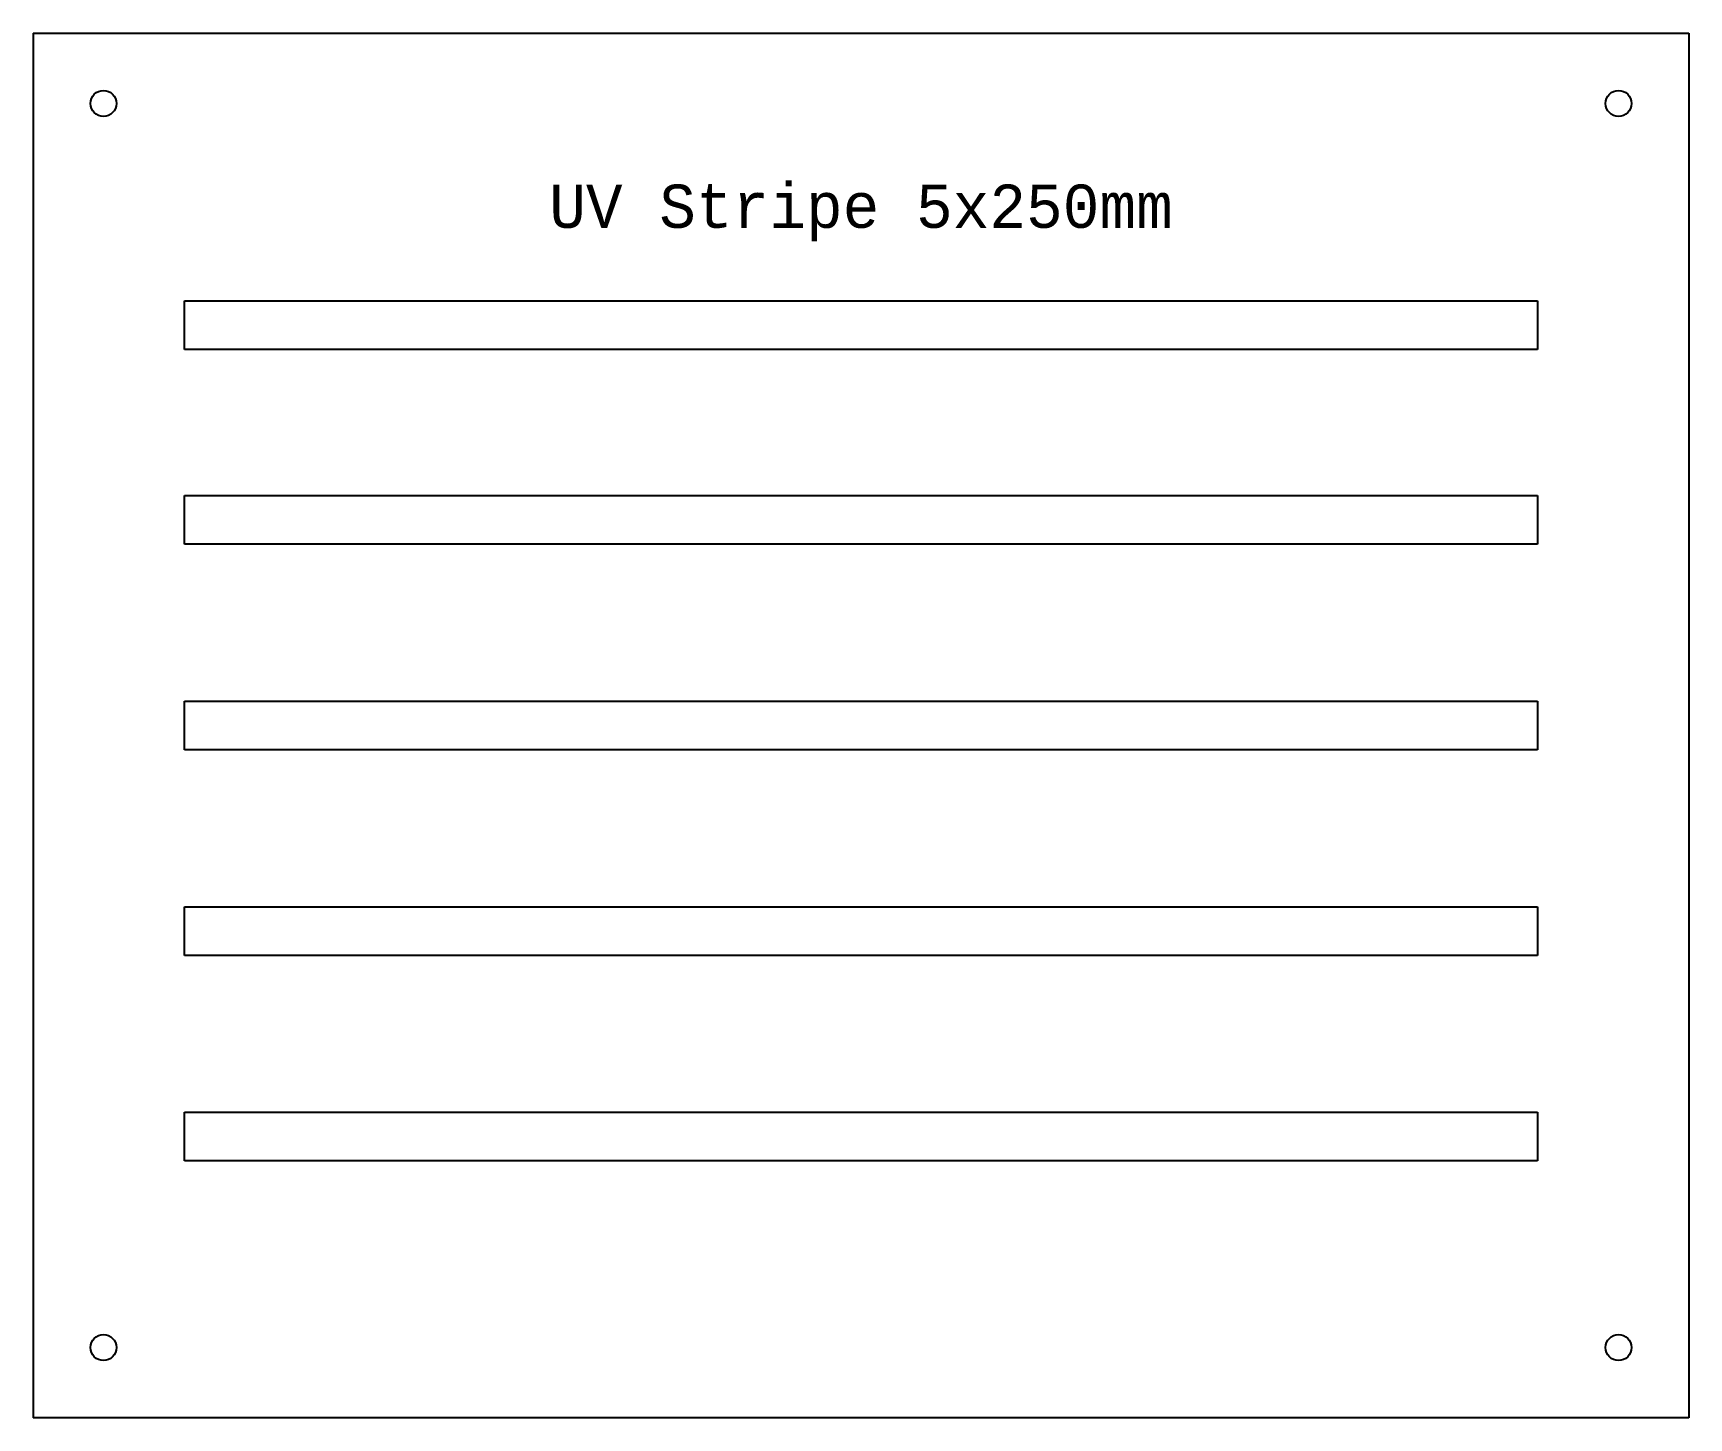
# Model space of a CAD drawing. Header units: millimetres. Extents: x -153 to 153, y -128 to 128.
import ezdxf
from ezdxf.enums import TextEntityAlignment as Align

# ---------------------------------------------------------------- set-up
doc = ezdxf.new("R2010")
doc.units = ezdxf.units.MM
doc.layers.get('0').update_dxf_attribs({"linetype": 'CONTINUOUS', "lineweight": 25, "true_color": 0x000000})
doc.styles.add('textstyle0', font='')
doc.styles.get('textstyle0').set_extended_font_data('Monospace')

msp = doc.modelspace()

# ---------------------------------------------------------------- linework, layer by layer
for p, q in [((-153, 128), (-153, -128)), ((-153, 128), (153, 128)), ((153, 128), (153, -128)), ((-125, 78.5), (125, 78.5)), ((-125, 69.5), (-125, 78.5)), ((125, 78.5), (125, 69.5)), ((125, 69.5), (-125, 69.5)), ((-125, 42.5), (125, 42.5)), ((-125, 33.5), (-125, 42.5)), ((125, 42.5), (125, 33.5)), ((125, 33.5), (-125, 33.5)), ((-125, -4.5), (-125, 4.5)), ((-125, 4.5), (125, 4.5)), ((125, 4.5), (125, -4.5)), ((125, -4.5), (-125, -4.5)), ((-125, -33.5), (125, -33.5)), ((-125, -42.5), (-125, -33.5)), ((125, -33.5), (125, -42.5)), ((125, -42.5), (-125, -42.5)), ((-125, -71.5), (125, -71.5)), ((-125, -80.5), (-125, -71.5)), ((125, -71.5), (125, -80.5)), ((125, -80.5), (-125, -80.5)), ((153, -128), (-153, -128))]:
    msp.add_line(p, q)
for centre in [(-140, 115), (140, 115), (-140, -115), (140, -115)]:
    msp.add_circle(centre, 2.4)

# ---------------------------------------------------------------- texts
at = {"style": 'textstyle0'}
msp.add_text('UV Stripe 5x250mm', height=8, dxfattribs=at).set_placement((0, 100), align=Align.TOP_CENTER)

doc.saveas('drawing.dxf')
